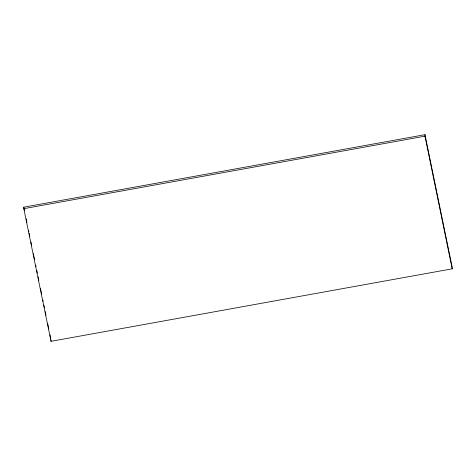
<?xml version="1.0" encoding="UTF-8"?>
<svg xmlns="http://www.w3.org/2000/svg" width="476" height="476" viewBox="0 0 476 476"><rect width="100%" height="100%" fill="white"/><g stroke="black" fill="none" stroke-linecap="round" stroke-linejoin="round"><path stroke-width="0.71" d="M23.8 208.666L23.812 207.173L424.979 134.684L452.2 267.334L452.188 268.827L51.021 341.316L23.8 208.666L424.967 136.184L424.979 134.684M51.021 341.316L51.033 339.816M424.967 136.184L452.188 268.827M23.812 207.173L24.556 210.797M26.192 218.77L26.936 222.393M28.572 230.366L28.869 231.818M29.167 233.264L29.762 236.167M30.952 241.963L31.696 245.586M33.332 253.559L34.522 259.361M35.712 265.162L36.009 266.608M36.753 270.231L37.348 273.135M38.092 276.758L38.836 280.382M40.472 288.355L41.662 294.156M42.852 299.951L43.149 301.403M43.893 305.027L44.488 307.924M45.232 311.548L45.976 315.172M47.612 323.144L48.802 328.946M49.992 334.747L50.736 338.371"/></g></svg>
